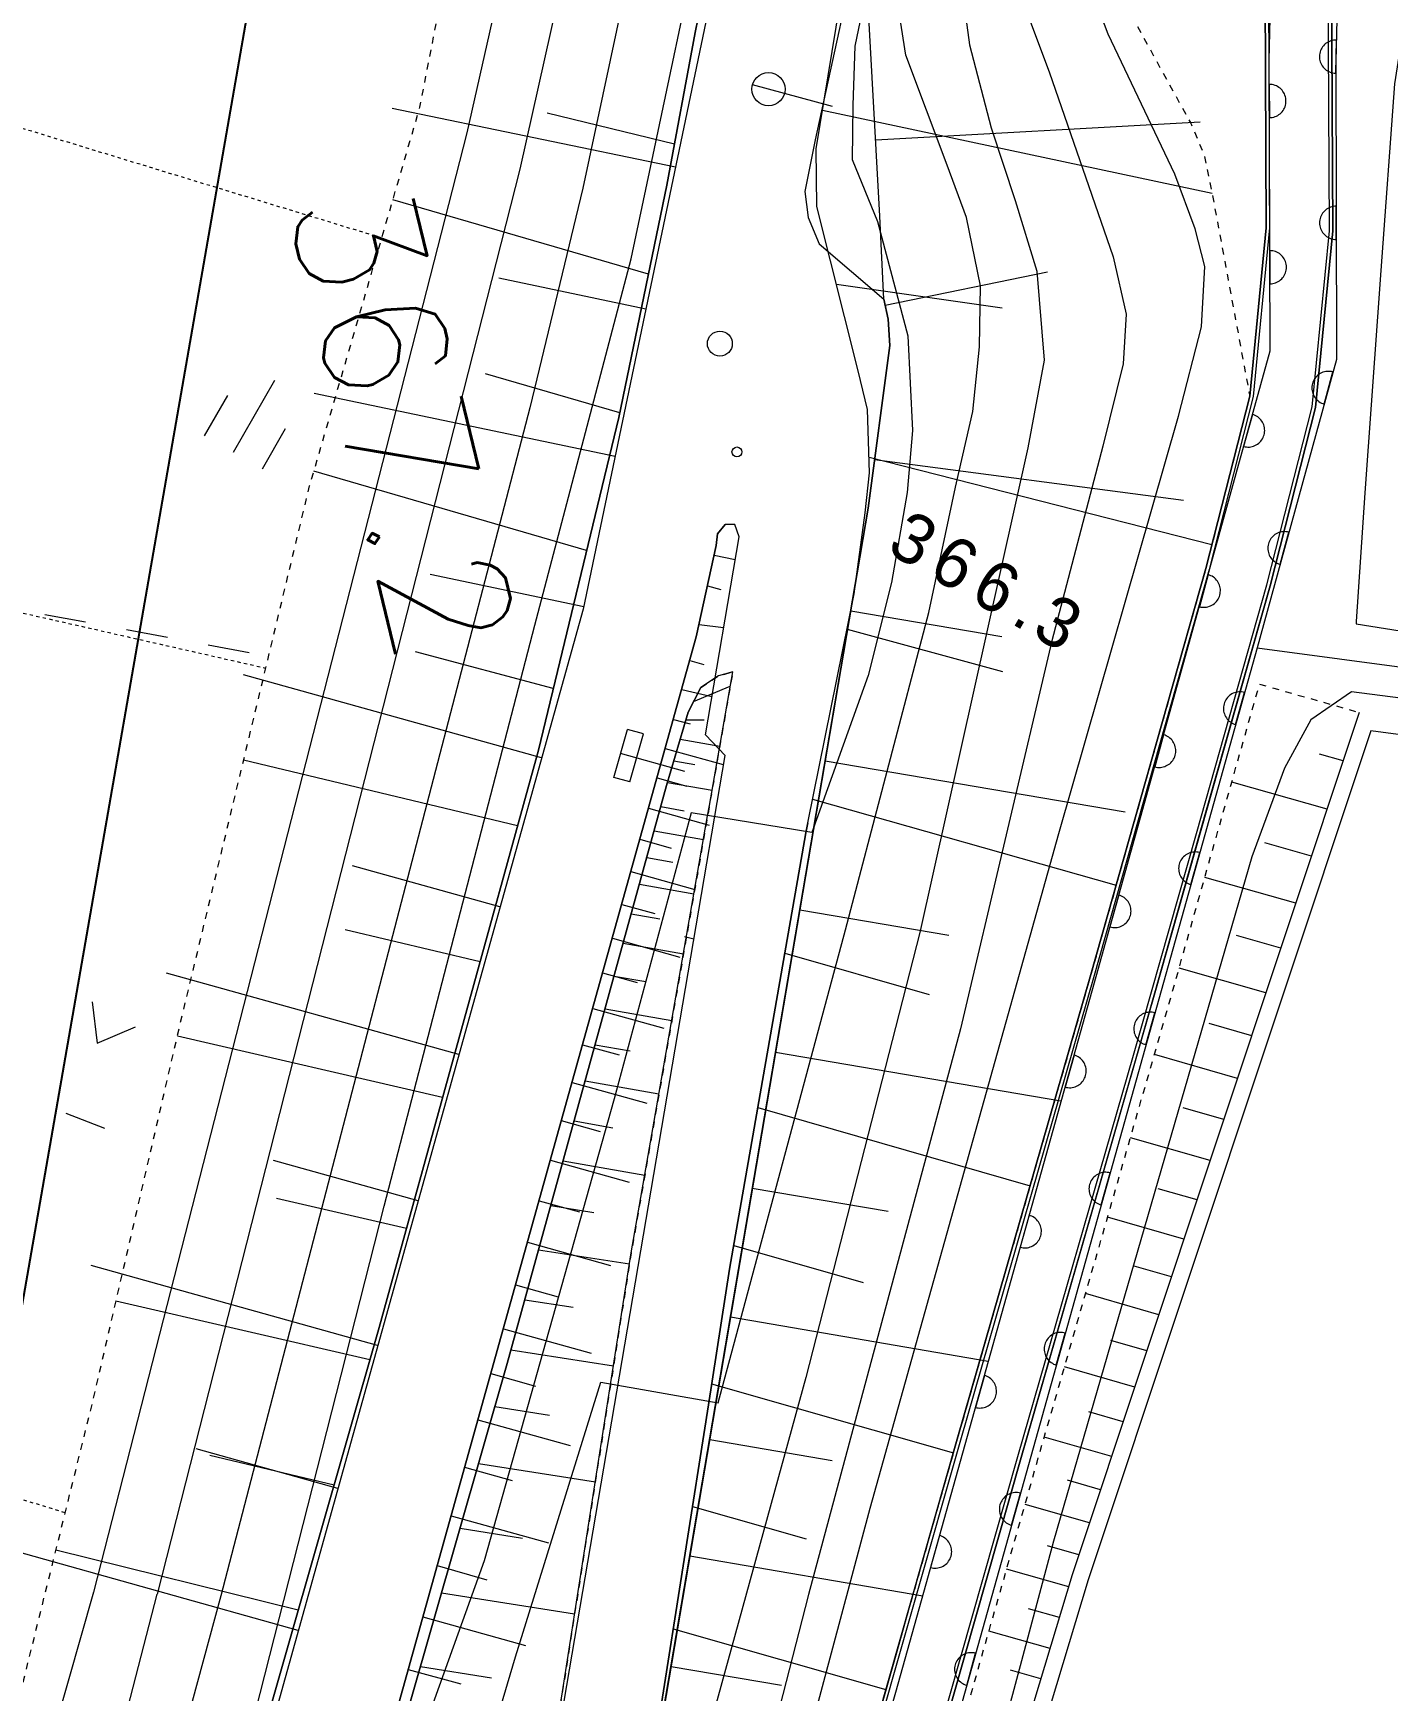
# Model space of a CAD drawing. Header units: millimetres. Extents: x -256476 to 341554, y -216330 to 457415.
# Drawn here: x -129790 to -89059, y 320832 to 370672 of the extents above; entities that cross this region are included whole.
import ezdxf

# ---------------------------------------------------------------- set-up
doc = ezdxf.new("R2010")
doc.units = ezdxf.units.MM
doc.header["$LTSCALE"] = 400
doc.linetypes.add('561019', pattern=[1, 0.5, -0.5])
doc.linetypes.add('56301', pattern=[0.5, 0.25, -0.25])
doc.layers.get('Defpoints').update_dxf_attribs({"color": 153})
for name, color, linetype, lineweight in [('1103000', 8, 'Continuous', 18), ('D-BGD', 7, 'Continuous', 13), ('●予備設計_LP横断', 7, 'Continuous', 13)]:
    doc.layers.add(name, color=color, linetype=linetype, lineweight=lineweight)
doc.styles.add('BIGFONT', font='txt', dxfattribs={"height": 0.2, "bigfont": 'BIGFONT'})
doc.styles.add('Style-WORKING', font='WORKING.shx')
doc.linetypes.add('56111', pattern='A,1.25,[30,dgnlstyle-dm500.shx,S=0.004,R=0,X=0,Y=0],1.25', length=2.5)
doc.linetypes.add('56130', pattern='A,1,-0.375,[44,dgnlstyle-dm500.shx,S=0.0012,R=0,X=0,Y=0],-0.375', length=1.75)

# ---------------------------------------------------------------- blocks, each defined once
blk = doc.blocks.new('M6313')
at = {"layer": '●予備設計_LP横断', "linetype": 'Continuous', "lineweight": 9, "flags": 128}
blk.add_lwpolyline([(-0.75, 0), (0, -1), (0.75, 0)], dxfattribs=at)
blk = doc.blocks.new('M6334')
at = {"layer": '●予備設計_LP横断', "linetype": 'Continuous', "lineweight": 9}
for p, q in [((0, -1.25), (0, 1.25)), ((-1, -1.25), (-1, 0.15)), ((1, -1.25), (1, 0.15))]:
    blk.add_line(p, q, dxfattribs=at)
blk = doc.blocks.new('M2242')
at = {"layer": '●予備設計_LP横断', "linetype": 'Continuous', "lineweight": 15}
for p, q in [((1.501, 0.748), (1.501, -0.752)), ((1.501, 0.748), (2.001, 0.748)), ((2.001, 0.748), (2.001, -0.752)), ((0, 0), (2, 0)), ((1.501, -0.752), (2.001, -0.752))]:
    blk.add_line(p, q, dxfattribs=at)
blk = doc.blocks.new('M2244_1')
at = {"layer": '1103000', "linetype": 'Continuous', "lineweight": 15}
blk.add_line((0, 0), (2.5, 0), dxfattribs=at)
blk.add_circle((2, -0.001), 0.5, dxfattribs=at)
blk = doc.blocks.new('M7312')
at = {"layer": '●予備設計_LP横断', "linetype": 'Continuous', "lineweight": 20}
blk.add_circle((0, -0.001), 0.15, dxfattribs=at)

msp = doc.modelspace()

# ---------------------------------------------------------------- linework, layer by layer
at = {"layer": 'D-BGD', "linetype": 'Continuous'}
for p, q in [((-110479.3, 366639.2), (-118999.8, 368411.1)), ((-106060.1, 368356.2), (-94344.5, 365859.8)), ((-110506.7, 367336.3), (-114338.6, 368269.6)), ((-104455.3, 367467.3), (-94698.6, 368006.8)), ((-111291, 363424.9), (-118973.1, 365661.6)), ((-104175.3, 362496.5), (-99296.9, 363498.7)), ((-111372.1, 362377.2), (-115789.1, 363301.3)), ((-105640.8, 363125.4), (-100651.1, 362410.8)), ((-112155.3, 359256.2), (-116190.6, 360426.8)), ((-112292.6, 357946.5), (-121343.5, 359838.8)), ((-104658.3, 357922.3), (-94348.5, 355297.5)), ((-104489.7, 357855.9), (-95207.6, 356626.7)), ((-113150.2, 355116.8), (-121348.3, 357503.7)), ((-104687, 356389.1, 366860), (-113570.7, 304193, 364370)), ((-109315.8, 354978.2), (-108678.6, 354842.6)), ((-113231.9, 353422.9), (-117852.2, 354394.7)), ((-109512.9, 354053.4), (-109116.3, 353940.8)), ((-128212, 352958.5, 362764), (-129441, 353186.2, 362792)), ((-109764, 352894.3), (-109029.9, 352806.9)), ((-105202.1, 353305.7), (-100664.4, 352531.3)), ((-125754.6, 352502.1, 362707), (-126983.5, 352729.8, 362735)), ((-105319.5, 352755.1), (-100648, 351479.5)), ((-123297.1, 352045.7, 362650), (-124526.1, 352273.4, 362678)), ((-114152.3, 350966.8), (-118296.9, 352068.3)), ((-92992.5, 352193, 362540), (-88040.5, 351525.3, 362721)), ((-114503.6, 348882.7), (-123470, 351383.8)), ((-110050.7, 351813.5), (-109628.1, 351685.9)), ((-110289.9, 350935.9), (-109383.7, 350726.5)), ((-109932.1, 350580.5), (-108831, 351041.3)), ((-110539, 350041), (-110040.7, 349904.6)), ((-110164.4, 350026.1), (-109613.1, 350031.5)), ((-110334.3, 349447), (-109145.2, 349239.6)), ((-110786.8, 349168.4), (-109045.3, 348686.5)), ((-90402.1, 348795.6), (-91118.6, 348998.4)), ((-115228.3, 346836), (-123460.8, 348816.7)), ((-110525.8, 348794.5), (-109893.5, 348684.2)), ((-105975.2, 348790.3), (-96956.8, 347262.8)), ((-111030.9, 348282.2), (-110136, 348033.1)), ((-110717.2, 348142), (-109377.4, 347908.3)), ((-90886.2, 347340.7), (-93752.3, 348151.8)), ((-110919, 347416.4), (-110212.4, 347292.9)), ((-106358.6, 347641.6), (-97226.6, 345056.8)), ((-111290, 347370), (-109460.6, 346860.5)), ((-111550.4, 346435.4), (-110607.2, 346170.1)), ((-111119.3, 346690.4), (-109635.5, 346430.9)), ((-91356.4, 345927.5), (-92757, 346323.9)), ((-115754.2, 344399.5), (-120189, 345633.8)), ((-111817, 345469.9), (-109890.9, 344927.9)), ((-111340.9, 345887.3), (-110559.6, 345750.7)), ((-111562.5, 345084.2), (-109921.2, 344797.2)), ((-91826.6, 344514.3), (-94562.7, 345288.6)), ((-112090, 344473.3), (-111102.1, 344205.4)), ((-111807.7, 344195.8), (-110943.4, 344044.7)), ((-106737, 344314.6), (-102261.3, 343552.7)), ((-116354.3, 342754.7), (-120406, 343711.5)), ((-112372.9, 343459.4), (-110345.1, 342893.6)), ((-110210.8, 343508.5, 366000), (-109923.2, 343447, 366000)), ((-92275.5, 343165.3), (-93612.5, 343543.7)), ((-112052.8, 343307.4), (-110237.2, 342989.9)), ((-107189.2, 343006.6), (-102850.4, 341769.8)), ((-116988.5, 339964.7), (-125778.8, 342410.8)), ((-112670.7, 342419.5), (-111625.9, 342130.3)), ((-92724.4, 341816.3), (-95336.2, 342555.4)), ((-112324, 342324.6), (-111367.9, 342157.5)), ((-112961.2, 341352.3), (-110823.1, 340757.7)), ((-112595.1, 341341.9), (-110586.7, 340990.8)), ((-117480.3, 338673.5), (-125454.6, 340519.8)), ((-93152.9, 340528.5), (-94430.3, 340893)), ((-113271.6, 340250.4), (-112173.4, 339953.7)), ((-112895.1, 340254.8), (-111837.6, 340069.9)), ((-107469.8, 340029.8), (-98886.6, 338567.8)), ((-93581.4, 339240.7), (-96079.1, 339959.5)), ((-113583.3, 339126.2), (-111334.9, 338502.8)), ((-113195.1, 339167.7), (-110973.3, 338779.3)), ((-128808.7, 338205.3, 362627), (-127645.5, 337746.6, 362642)), ((-113910, 337976), (-112746.1, 337653.1)), ((-113526.9, 337965.2), (-112357, 337760.7)), ((-108000.1, 338367.9), (-99816.3, 336013)), ((-93991.7, 338007.7), (-95215, 338359.7)), ((-94402, 336774.6), (-96797.3, 337463.9)), ((-118211.5, 335569.5), (-122567, 336781.3)), ((-114234.3, 336789.8), (-111871.9, 336124)), ((-113858.7, 336762.7), (-111401.1, 336333)), ((-108168.6, 335944.6), (-104078.5, 335254.5)), ((-94795.5, 335592.1), (-95968.6, 335929.7)), ((-118568.8, 334728.3), (-122475.1, 335632.9)), ((-114578.5, 335569), (-113366.3, 335229.7)), ((-114226.7, 335429.1), (-112928.9, 335214.6)), ((-95189, 334409.6), (-97486.1, 335070.7)), ((-114929, 334317.1), (-112433.9, 333621.1)), ((-114594.7, 334095.4), (-111861.1, 333667.1)), ((-108725.5, 334219.3), (-104832.5, 333108.2)), ((-119431.9, 331219), (-128041.3, 333618.7)), ((-95566.3, 333275.5), (-96691.3, 333599.3)), ((-115285.7, 333034.3), (-114002.9, 332677.5)), ((-119666.3, 330785.6), (-127299.2, 332552.8)), ((-115009.8, 332591), (-113555.5, 332363.1)), ((-95943.7, 332141.5), (-98146.6, 332775.5)), ((-108823.5, 332076.4), (-101074.7, 330748)), ((-115648.8, 331720.4), (-113017.4, 330980.7)), ((-115424.9, 331086.5), (-112341.2, 330603.3)), ((-96305.5, 331053.9), (-97384.4, 331364.4)), ((-96667.4, 329966.4), (-98780.1, 330574.4)), ((-116031.8, 330371.9), (-114683.3, 329988.9)), ((-109390.1, 330060.6), (-102123.4, 327991.4)), ((-116417.4, 328978.7), (-113644.7, 328203.9)), ((-115909.6, 329377), (-114262.8, 329119.3)), ((-97014.5, 328923.4), (-98049.1, 329221.2)), ((-97361.5, 327880.4), (-99387.6, 328463.5)), ((-120627.4, 326911.8), (-124889.9, 328104.8)), ((-109445.6, 328385.4), (-105768.3, 327759.6)), ((-120743.4, 327019.2), (-124472.9, 327912.7)), ((-116817.9, 327559.5), (-115390, 327154)), ((-116398, 327668.6), (-112887.1, 327118.6)), ((-97694.3, 326880.2), (-98686.1, 327164.1)), ((-117221, 326095.7), (-114298.3, 325280.8)), ((-109967.2, 326376.9), (-106552, 325404.4)), ((-98027.2, 325880), (-99968.1, 326432.7)), ((-116954.7, 325721.2), (-115076.5, 325427)), ((-121820.3, 322649.3), (-130257.4, 325007.6)), ((-121820.4, 323252.8), (-129105.6, 325059.8)), ((-98345.7, 324922.5), (-99292.5, 325192)), ((-117644.1, 324597.2), (-116145.6, 324174.1)), ((-110047.4, 324890.4), (-103043.7, 323690.5)), ((-98654.4, 323961.9), (-100520.4, 324493.3)), ((-117511.4, 323773.8), (-113509.4, 323146.9)), ((-118069.7, 323054), (-114988.4, 322194.1)), ((-98934.8, 323033.2), (-99860.4, 323296.8)), ((-110544.2, 322693.2), (-104150.4, 320872.6)), ((-99215.3, 322104.5), (-101051.7, 322627.5)), ((-118515.3, 321476.2), (-116932.5, 321039.3)), ((-118142.2, 321567), (-116010.1, 321219.3)), ((-110607.8, 321567.7), (-107290.1, 320998.6)), ((-99491.3, 321190.6), (-100402.2, 321450))]:
    msp.add_line(p, q, dxfattribs=at)
at = {"layer": 'D-BGD', "linetype": '56301'}
for p, q in [((-133989.6, 354120.3), (-122795, 351582.9)), ((-137545.8, 328846.5), (-128824.9, 326193.5))]:
    msp.add_line(p, q, dxfattribs=at)
at = {"layer": 'D-BGD', "linetype": '561019', "flags": 128}
for points in [[(-157580.1, 125910.2), (-157662.6, 125654.3), (-157927, 125491.4), (-158092.5, 125556.5), (-158207, 125730.7), (-158439.4, 126833.2), (-159511.3, 135469.2), (-159906.5, 138636.4), (-160251.1, 141394), (-161250.3, 145274.1), (-162280.6, 147826), (-163349.8, 149301.1), (-163504.5, 153275.9), (-163772, 160128.8), (-163374.4, 170014.7), (-162501.2, 182389.7), (-162293.5, 185331.6), (-161610.7, 190135.3), (-159747.5, 203249.3), (-156579.4, 221721.7), (-152756.9, 239111), (-147692.1, 259980), (-144297.4, 274488.2), (-138728.7, 293328.2), (-132607.9, 310939.6), (-128030, 329396.4), (-125391.2, 340793.5), (-121737.6, 355978.7), (-121476.6, 357062.9), (-118161.7, 368448.4), (-114305.1, 388152.6), (-108075.5, 415729.5), (-107956.7, 416062.6), (-106990.1, 418781.5), (-104465.4, 429538.2)], [(-83820.8, 429108.3), (-88463.1, 409337.3), (-91429, 396897.6), (-93368.3, 388764.1), (-96204.8, 377917.9), (-96743.6, 375814.6), (-97137, 374387.8), (-97340.3, 372978.7), (-96945.3, 371518.7), (-94983.7, 367964.3), (-94586.1, 367020.6), (-94344.5, 365859.8), (-93860.2, 363254.9), (-93212.1, 359761.2), (-94532.6, 354574.3), (-97988.1, 342366.4), (-102007.2, 328399.3), (-106471.6, 312720.5), (-110552.4, 298401.4), (-110612.6, 298174.2), (-111251.7, 295772.1), (-111552.9, 292338.5), (-112747.2, 292084.9), (-113321.4, 291962.8)], [(-109717.5, 351002.6), (-109188.8, 351344.5), (-108756.5, 351468.6), (-109457.8, 347447.2), (-109510.8, 347144.3), (-111808.9, 334000.1), (-112449.1, 329914.6), (-113906.8, 320610.4), (-115292.9, 312397.7), (-116334, 309067.5), (-120369.1, 296166.2), (-123223.6, 283669.4), (-123778.1, 281244.1), (-124869.1, 276837.6), (-128001.3, 263771.5), (-133973.5, 239321.2), (-134132.8, 238668.8), (-134171.6, 238495), (-137075.1, 225300.9), (-140016, 210161.6), (-141829.3, 201135.6), (-142915.4, 198202.7), (-143248.5, 197181.9), (-144262.4, 194071.4), (-146060, 187721.5), (-149015.2, 176506.4), (-149376.1, 175290.5), (-151728.4, 167381.7), (-152033.2, 166468.1), (-152346.6, 165531.7), (-152965.3, 163680.8)], [(-104696, 297000.9), (-106734.9, 297012.1), (-107709.2, 299254.5), (-104067.6, 312036.3), (-99604, 327711.4), (-95583.8, 341680.6), (-92918.1, 351099.6), (-89917.9, 350250.5)]]:
    msp.add_lwpolyline(points, dxfattribs=at)
at = {"layer": 'D-BGD', "linetype": 'Continuous', "flags": 128}
for points in [[(-97345.9, 429389.9), (-98145, 425510.7), (-99359.7, 419400.3), (-100758.4, 412915.7), (-103621.2, 399898.8), (-106359.1, 386802.1), (-107844.2, 380086.9), (-109070.2, 374669.2), (-109882.6, 370695.4), (-110735.9, 366102.7), (-112183.6, 359119.2), (-114599.4, 349115.4), (-119388, 331759), (-123075, 318865.2), (-123827.9, 316231), (-129344.4, 297688.6), (-134447.6, 279929.3)], [(-80316.3, 429035.3), (-83225.6, 419032.9), (-85429.9, 410562.7), (-88154, 398266.6), (-90760.3, 386518.7), (-92636.1, 377404.1), (-92759.4, 374203.8), (-92717.3, 364821.8), (-93212.1, 359761.2), (-94532.6, 354574.3), (-97988.1, 342366.4), (-102007.2, 328399.3), (-103377.1, 323588), (-103855.6, 321906.8), (-106471.6, 312720.5), (-110221.6, 299560.8), (-110211.6, 299301.3), (-110185.3, 298636.7), (-109800.3, 298469.7), (-108853.3, 298060.3), (-108504.5, 298566.8), (-108369.4, 298763.7)], [(-108023.5, 299977.8), (-104548.5, 312173.3), (-100084.7, 327849.1), (-96611.2, 339919.7), (-96064.6, 341817.8), (-94717.8, 346576.7), (-92601.1, 354055.7), (-91236.5, 359415.7), (-90716.7, 364728.4), (-90759.4, 374169.5), (-90644.6, 377162.5), (-88804.6, 386100.5), (-86201, 397833.7), (-83485.6, 410094.5), (-81730.3, 416834.3), (-81296.6, 418502), (-78245.3, 428992.2)], [(-114599.4, 349115.4), (-112183.6, 359119.2), (-110735.9, 366102.7), (-109882.6, 370695.4), (-109070.2, 374669.2)], [(-113321.4, 291962.8), (-113519, 292686.6), (-113976.6, 295919.7), (-114162, 298896.1), (-114143.2, 301655.8), (-112741.5, 309488.1), (-112483.1, 311021.3), (-110945.9, 320128.8), (-109489.5, 329426.8), (-108849.5, 333510), (-106556, 346628.1), (-106503, 346931), (-105103.3, 353818.7), (-104778.2, 356252.4), (-104645.1, 357457.3), (-104699.3, 359353.6), (-104985.3, 360521.5), (-106228.9, 365461.4), (-106250.4, 367195.8), (-105169.5, 373785.8)], [(-106503, 346931), (-105103.3, 353818.7), (-104778.2, 356252.4), (-104645.1, 357457.3), (-104699.3, 359353.6), (-104985.3, 360521.5), (-106228.9, 365461.4), (-106250.4, 367195.8), (-105169.5, 373785.8)], [(-109457.8, 347447.2), (-108756.5, 351468.6), (-109188.8, 351344.5), (-109717.5, 351002.6), (-110096.9, 350256.3), (-110743.8, 348051.4)], [(-152965.3, 163680.8), (-152854.8, 166375.2), (-151695.9, 180366.9), (-149886.8, 195156.7), (-148216.3, 206572.8), (-145541.6, 220470.6), (-142372.4, 235236.5), (-140448.3, 243602.4), (-136888.7, 257356.1), (-130605.6, 278815.5), (-125505.1, 296565.9), (-119988.1, 315111.5), (-119233, 317751.4), (-115537.8, 330677.4), (-110743.8, 348051.4), (-110096.9, 350256.3), (-109717.5, 351002.6)], [(-89917.9, 350250.5), (-89917.9, 350250.5), (-98546.1, 324320.5), (-103288.5, 308616.6), (-104665.1, 302619.9), (-104696, 297000.9)], [(-157592.2, 126912.6), (-157810.8, 140795.3), (-157295.1, 155698.7), (-156848.9, 166622.5), (-155675.7, 180775.5), (-153851.7, 195689.4), (-152161.3, 207240.6), (-149461.5, 221268.2), (-146277.1, 236104.9), (-144334.7, 244552.6), (-140745.7, 258419.7), (-134447.6, 279929.3), (-129344.4, 297688.6), (-123827.9, 316231), (-123075, 318865.2), (-119388, 331759), (-114599.4, 349115.4)], [(-110743.8, 348051.4), (-115537.8, 330677.4), (-119233, 317751.4), (-119988.1, 315111.5), (-125505.1, 296565.9), (-130605.6, 278815.5), (-136888.7, 257356.1), (-140448.3, 243602.4), (-142372.4, 235236.5), (-145541.6, 220470.6), (-148216.3, 206572.8), (-149886.8, 195156.7), (-151695.9, 180366.9), (-152854.8, 166375.2), (-152965.3, 163680.8)], [(-114638.7, 286237.7), (-115578, 288837.7), (-116463.4, 292079.1), (-116962.9, 295616.6), (-117162.4, 298813.3), (-117141.1, 301932.6), (-115697.3, 310002.6), (-115439.1, 311531.3), (-113906.8, 320610.4), (-112449.1, 329914.6), (-111808.9, 334000.1), (-109510.8, 347144.3), (-109457.8, 347447.2)], [(-106503, 346931), (-106556, 346628.1), (-108849.5, 333510), (-109489.5, 329426.8), (-110945.9, 320128.8), (-112483.1, 311021.3), (-112741.5, 309488.1), (-114143.2, 301655.8), (-114162, 298896.1), (-113976.6, 295919.7), (-113519, 292686.6), (-112715.7, 289743.8), (-111817.3, 287257.3)]]:
    msp.add_lwpolyline(points, dxfattribs=at)
for points, elevation in [([(-128877.5, 279335.5), (-123997, 295030), (-118639.8, 310546.3), (-115284.2, 321852), (-112721.8, 330116.4), (-109192.1, 329494.6), (-105361, 343710.5), (-102863.7, 353252.2), (-102054.8, 357019.2), (-101533.8, 359294.2), (-101333.1, 361244.6), (-101305.7, 363080.1), (-101728.3, 365128.2), (-102312.1, 366707.1), (-103552.8, 370008.6), (-103812.7, 371687.5), (-103715, 373400.7), (-99638.2, 389693.3), (-96088.9, 404703.2), (-91354.9, 426840.8), (-90956, 429256.9)], 365000), ([(-89548.7, 429227.6), (-91753.5, 417723.7), (-95090.7, 402023.2), (-100968.6, 379472.7), (-101898.8, 374497.5), (-101926.8, 372466.2), (-101637, 370321.5), (-100985.8, 367830.6), (-100267, 365645.8), (-99610.7, 363518.7), (-99395.6, 360844.9), (-99879.8, 358208.5), (-103128.6, 343637.2), (-106561.9, 330253.9), (-110486.3, 315974), (-111976.8, 310706.1), (-116049.5, 311543), (-121895.1, 294829.9), (-123913.3, 288274.7), (-126570.1, 280213.4)], 364000), ([(-102190.7, 429490.8), (-102439.3, 428245.6), (-104384.9, 419240.3), (-105100.5, 415784.1), (-105333.7, 414268.8), (-105304.2, 412209.1), (-105521.6, 410974.1), (-106180.2, 407787.5), (-110141.2, 389055.6), (-115156.2, 366583.6), (-126062.3, 323741.6)], 364000), ([(-100149.1, 429448.3), (-111424.7, 374608.4), (-113268, 366013.8), (-114857.1, 359404.5), (-124147.3, 323685.9)], 365000), ([(-80212.8, 429033.2), (-83129, 419006.3), (-85332.7, 410539.2), (-88056.7, 398245.3), (-90662.5, 386498.3), (-92536.9, 377392), (-92659.2, 374201.5), (-92617.2, 364817.3), (-93113.6, 359743.8), (-94435.6, 354548.5), (-97892, 342338.8), (-101911.1, 328371.8), (-103281.1, 323560.5), (-103759.6, 321879.3), (-106375.5, 312693), (-110125.5, 299533.2), (-108465.5, 298791.2)], 361000), ([(-108465.5, 298791.2), (-104644.5, 312200.9), (-100180.7, 327876.6), (-96707.3, 339947.3), (-96160.6, 341845.4), (-94813.9, 346604.2), (-92698.2, 354081.5), (-91334.9, 359433), (-90816.8, 364732.8), (-90859.6, 374171.8), (-90743.8, 377174.5), (-88902.4, 386120.9), (-86298.3, 397855.1), (-83582.8, 410118.1), (-81826.5, 416859.6), (-81393.1, 418528.7), (-78348.8, 428994.3)], 361000), ([(-106898.1, 412578.6), (-107542.7, 409464.6), (-111596.2, 390527.5), (-116750.5, 367670.7), (-127977.6, 323798.7)], 363000), ([(-104261.8, 374235.2), (-105086.6, 370280.1), (-105141.8, 368504.4), (-105163.5, 366875.5), (-104404.5, 365011.3), (-103489.7, 361574.2), (-103355.9, 358726.8), (-103513.1, 356862), (-103985.5, 354160), (-104679.6, 351359.3), (-106375.1, 346641.8), (-110003.4, 347232.5), (-112317, 338632.5), (-116226.4, 324741.9), (-118797, 317593), (-123391.9, 319062.4), (-119241.3, 335401.4), (-114706.4, 352870.2), (-111810.1, 363882.7), (-109114.1, 376649.5)], 366000), ([(-106763.4, 285428.4), (-107998.5, 290678.3), (-108490.3, 294363.6), (-108649.4, 295218.6), (-108837.6, 296027), (-109335.4, 296872.5), (-110047.2, 297705), (-110969.7, 298435.9), (-111396.8, 298894.8), (-111384, 300217.4), (-109382.5, 308519.3), (-104628.6, 326327.1), (-98952.6, 346606), (-95351.1, 359160.2), (-94658, 361844.9), (-94559.2, 363652.1), (-94857.1, 364785.3), (-95467.6, 366436.2), (-97463.8, 370644.8), (-97942.5, 371896.9)], 362000), ([(-99833.4, 371087.6), (-99238.1, 369506.6), (-97317, 363951.2), (-96925.5, 362224.4), (-97017.9, 360727.3), (-97631.9, 358254.4), (-99161.9, 352400.1), (-101911.1, 340736.6), (-106478, 323733.7), (-109941, 310216.4), (-111612.6, 304069.8), (-112126.1, 302008.5), (-112475.4, 300176.9), (-112722.2, 298033.8), (-112804.8, 296088.2), (-112870.7, 294484.7), (-112600.6, 291770), (-111987.9, 289994.5), (-111237.8, 286844.7)], 363000), ([(-49771.4, 345913.5), (-66894.4, 347859.5), (-90148.7, 350867.5), (-91372, 350029.6), (-92162.5, 348576.2), (-93145.8, 345908.4), (-99114.1, 325333.8), (-105719.9, 300634.1), (-105595.3, 299524.4), (-105526.3, 298159.5), (-105359.2, 295663.1), (-105007.4, 291926.8), (-104685.4, 289798.1), (-104379.3, 287780.2)], 362000), ([(-127977.6, 323798.7), (-133242.2, 305351.3), (-137067.6, 292519.8), (-139109.6, 286950.7), (-140974.6, 280620), (-142633.8, 274601.2), (-145069.2, 264607.4), (-149858.8, 246091.2), (-151661.2, 237892.9), (-153307.9, 229299.3), (-155871.6, 217928.4), (-157585.6, 208360.8), (-158635.1, 201725.1), (-160324.8, 189946.4), (-162163.7, 174846.1), (-162452.1, 163978.1), (-162959.2, 152962.5), (-163207.3, 150474.1), (-163546.4, 150349.5), (-164095.8, 150870.6), (-167896.9, 155055.6), (-170873, 157663.7)], 363000), ([(-165221, 42873.1), (-164345.3, 60526), (-163868.7, 78301), (-163531.6, 96313), (-162585.3, 115557.3), (-162397.4, 133406), (-162424, 138328), (-159758.5, 138685.2), (-160786, 152085.8), (-160913.6, 156904.4), (-160712.4, 164644.8), (-160229, 171266.8), (-157759.4, 196636.9), (-155672.9, 209707.8), (-151631.2, 228465.9), (-149480, 238950.6), (-146542.5, 250546.2), (-143249.4, 262481.8), (-138677.7, 278658.3), (-134980.9, 291556.9), (-130244.8, 307547.8), (-126062.3, 323741.6)], 364000), ([(-124147.3, 323685.9), (-129381.7, 304408), (-133025.3, 291353.2), (-137849.7, 275152.3)], 365000)]:
    msp.add_lwpolyline(points, dxfattribs=dict(at, elevation=elevation))
at = {"layer": 'D-BGD', "linetype": '56111'}
for points in [[(-110552.4, 298401.4), (-106471.6, 312720.5), (-102007.2, 328399.3), (-97988.1, 342366.4), (-94532.6, 354574.3), (-93212.1, 359761.2), (-92717.3, 364821.8), (-92759.4, 374203.8), (-92636.1, 377404.1), (-90760.3, 386518.7), (-88154, 398266.6), (-85429.9, 410562.7), (-83225.6, 419032.9), (-80316.3, 429035.3)], [(-78245.3, 428992.2), (-81296.6, 418502), (-83485.6, 410094.5), (-86201, 397833.7), (-88804.6, 386100.5), (-90644.6, 377162.5), (-90759.4, 374169.5), (-90716.7, 364728.4), (-91236.5, 359415.7), (-92601.1, 354055.7), (-96064.6, 341817.8), (-100084.7, 327849.1), (-104548.5, 312173.3), (-108694.8, 297619.7)]]:
    msp.add_lwpolyline(points, dxfattribs=at)
at = {"layer": 'D-BGD', "linetype": '56130', "flags": 128}
for points in [[(37213.4, 394443.2), (36067.6, 394590.9), (22642.7, 397054.9), (11989, 398918), (-639.9, 401404.4), (-21295.3, 405366), (-40039.8, 408747.1), (-46058.7, 410135.2), (-49599.9, 410951.6), (-57564.2, 412888.2), (-58714.2, 413119), (-71794.8, 416079.6), (-80496.8, 418049.2), (-83117, 402932), (-87752.4, 376208.2), (-88863.2, 369151), (-89268.9, 363532.8), (-89752.3, 356848.6), (-90010, 352985), (-90015, 352914.1), (-75280.4, 350571.5), (-56286.5, 347281.2), (-49763.7, 346240), (-36795.7, 344169), (-21823.7, 342273.5), (-6364.9, 340012.9), (-405.3, 339045.2), (6832.2, 337860.9), (15104, 336513.4), (27132, 334633.1), (37649.9, 333199.9), (53914.8, 331219.9), (60661.4, 330546)], [(58379.4, 270147.9), (58449, 271876.1), (58524, 273760.4), (58599.8, 275644.2), (58623, 276228.3), (59574, 328923.1), (49789.3, 330293.6), (36341, 332177.1), (19682.4, 334096.2), (-5354.5, 337434.4), (-25947.3, 340415.3), (-46226.4, 343867.6), (-62203.3, 346023.5), (-89574.2, 349699.8), (-98069.4, 324169.3), (-102805, 308488.3), (-104165.4, 302561.9), (-104201.4, 296038), (-103433.3, 288825.8), (-102724.3, 286188.7), (-102016.5, 284207.4), (-100972, 282338.2), (-100060.3, 280852.2), (-98736, 279451.9), (-97065, 278072.8), (-95137.5, 277045.6), (-93131.2, 276025), (-91349.2, 275292.5), (-76513, 271437), (-75280.4, 271117.2), (-62189.2, 268092.8), (-46835.3, 263980.2), (-40178.3, 262149.1), (-39807.8, 261886.5), (-35673.6, 258963.4), (-18684.4, 253698.5), (-13172.4, 251374.4), (-6970.6, 247415), (1141.4, 242107.4), (6161.8, 239431.5), (9973.1, 237712.5), (12830.5, 236422.9), (15143.4, 235520.3), (17293, 234815.2), (21388.1, 233471.7), (30968.2, 231749.3), (41187.5, 229710.3), (57298.8, 226530.2), (57430, 234060.5), (57852.6, 258190.9), (57924, 258941.1), (58094.5, 260726.6), (58264.6, 262513.5), (58420.5, 264147.2)]]:
    msp.add_lwpolyline(points, dxfattribs=at)
at = {"layer": 'D-BGD', "linetype": 'Continuous'}
for points, elevation in [([(-90627.3, 369467.1), (-90605.5, 370466.2), (-90649.4, 370466.1), (-90692.7, 370461), (-90734.4, 370452.6), (-90777.2, 370440.3), (-90817.6, 370424.3), (-90856.3, 370405.1), (-90894.3, 370383.1), (-90929, 370356.9), (-90962.4, 370328.8), (-90991.7, 370296), (-91020, 370262.7), (-91043.7, 370225.6), (-91064.3, 370187.8), (-91082.7, 370147.6), (-91096.3, 370105.9), (-91106.4, 370064.4), (-91113.8, 370021.3), (-91115.9, 369977.6), (-91114.9, 369933.1), (-91110.7, 369890.3), (-91102.3, 369848.6), (-91090, 369805.8), (-91074, 369765.5), (-91054.8, 369726.7), (-91032.8, 369688.7), (-91006.6, 369654), (-90978.5, 369620.6), (-90945.7, 369591.4), (-90912.4, 369563), (-90875.3, 369539.3), (-90837.5, 369518.8), (-90797.4, 369500.3), (-90755.6, 369486.7), (-90714.1, 369476.7), (-90671, 369469.2), (-90627.3, 369467.1)], 362511), ([(-92622.7, 369132), (-92619.9, 368131.5), (-92575.9, 368133.9), (-92533, 368140.4), (-92491.3, 368148.7), (-92448.8, 368162.3), (-92409.3, 368178.9), (-92370.1, 368199), (-92333.3, 368222.8), (-92299.5, 368249.5), (-92266.4, 368279), (-92237.2, 368311.8), (-92210.6, 368346.1), (-92187.4, 368382.3), (-92168.1, 368422), (-92151, 368461.8), (-92138.2, 368504), (-92129.1, 368546), (-92123, 368588.7), (-92121.8, 368633), (-92123.3, 368676.5), (-92129.2, 368720.3), (-92138.9, 368761.6), (-92151.7, 368803.6), (-92169.1, 368843.6), (-92189.2, 368882.8), (-92211.7, 368920), (-92239.3, 368954.3), (-92267.9, 368986.8), (-92301.2, 369015.2), (-92335.4, 369041.8), (-92372.6, 369065.5), (-92411.7, 369085.7), (-92452, 369101.9), (-92494.3, 369114.7), (-92536.3, 369123.8), (-92578.9, 369129.9), (-92622.7, 369132)], 362481), ([(-90612.2, 364468.7), (-90613.6, 365469.6), (-90657.7, 365467.2), (-90700.6, 365460.8), (-90742.3, 365452.4), (-90784.8, 365438.8), (-90824.2, 365422.2), (-90863.5, 365402.1), (-90901.1, 365378.8), (-90934.9, 365352.1), (-90968, 365322.6), (-90996.4, 365289.3), (-91023.9, 365255.6), (-91046.2, 365218.8), (-91066.4, 365179.6), (-91083.4, 365139.9), (-91096.2, 365097.6), (-91105.4, 365055.6), (-91111.4, 365012.9), (-91112.7, 364968.6), (-91111.2, 364925.1), (-91104.7, 364882.2), (-91095.5, 364840), (-91082.7, 364798), (-91065.3, 364758), (-91045.2, 364718.8), (-91022.7, 364681.6), (-90996, 364647.8), (-90966.6, 364614.8), (-90933.8, 364585.5), (-90899.5, 364558.9), (-90861.8, 364536.1), (-90823.6, 364516.4), (-90783.8, 364499.3), (-90741.5, 364486.6), (-90699.5, 364477.4), (-90656.9, 364471.3), (-90612.2, 364468.7)], 362368), ([(-92607.7, 364133.6), (-92604.4, 363134), (-92560.4, 363136.4), (-92517.9, 363142), (-92475.7, 363151.2), (-92434.1, 363165.3), (-92393.8, 363181.3), (-92355.4, 363201.9), (-92317.8, 363225.3), (-92284, 363252), (-92250.9, 363281.4), (-92222.5, 363314.7), (-92195, 363348.5), (-92172.7, 363385.3), (-92152.5, 363424.4), (-92136.3, 363464.7), (-92122.7, 363506.5), (-92114.4, 363549), (-92108.3, 363591.7), (-92106.2, 363635.4), (-92108.6, 363679.5), (-92115.1, 363722.4), (-92124.3, 363764.6), (-92137.1, 363806.6), (-92154.4, 363846.5), (-92173.7, 363885.3), (-92197.5, 363922.1), (-92224.2, 363955.9), (-92253.7, 363988.9), (-92286.5, 364018.2), (-92320.8, 364044.8), (-92357.9, 364068.5), (-92396.7, 364087.3), (-92436.5, 364104.4), (-92478.7, 364117.1), (-92520.7, 364126.3), (-92563.4, 364132.4), (-92607.7, 364133.6)], 362321), ([(-90975, 359521.4), (-90710.2, 360485.7), (-90753.1, 360495.4), (-90795.7, 360501.4), (-90838.6, 360503), (-90883, 360502), (-90925.5, 360496.4), (-90968.5, 360487.7), (-91010.5, 360475), (-91050, 360458.4), (-91090.1, 360438.8), (-91126.9, 360415), (-91161.5, 360388.8), (-91193.2, 360359.7), (-91223.3, 360327.4), (-91250, 360293.1), (-91273.6, 360256), (-91293.3, 360217.7), (-91311.3, 360178.4), (-91324.1, 360136.1), (-91334.6, 360093.8), (-91339.8, 360050.6), (-91342.7, 360007.3), (-91341.2, 359963.8), (-91335.3, 359920), (-91326.1, 359877.8), (-91313.3, 359835.8), (-91297.3, 359795.5), (-91277.1, 359756.2), (-91253.3, 359719.5), (-91228.5, 359684.4), (-91198.5, 359652.2), (-91165.7, 359623), (-91131.9, 359595.5), (-91094.8, 359571.8), (-91056.5, 359552.1), (-91016.7, 359535), (-90975, 359521.4)], 362270), ([(-93128.1, 359208.9), (-93395.2, 358244.7), (-93352.3, 358235), (-93309.1, 358229.8), (-93265.8, 358226.9), (-93222.3, 358228.4), (-93179, 358233.5), (-93136.3, 358243.5), (-93094.9, 358255.4), (-93054, 358272.3), (-93015.3, 358291.6), (-92978.5, 358315.4), (-92942.9, 358341.1), (-92911.2, 358370.2), (-92881.1, 358402.5), (-92854.5, 358436.8), (-92830.8, 358473.9), (-92811.2, 358512.2), (-92794.1, 358552), (-92780.4, 358593.8), (-92769.9, 358636.2), (-92764.7, 358679.3), (-92761.7, 358722.6), (-92763.2, 358766.1), (-92769.2, 358809.9), (-92777.9, 358853), (-92789.8, 358894.4), (-92807.2, 358934.4), (-92826, 358974), (-92850.3, 359010), (-92876, 359045.5), (-92906, 359077.7), (-92937.4, 359107.3), (-92971.7, 359133.9), (-93008.8, 359157.6), (-93046.6, 359178.1), (-93086.4, 359195.2), (-93128.1, 359208.9)], 362326), ([(-92301.4, 354703.5), (-92035.7, 355667.4), (-92078.6, 355677), (-92122.2, 355683.6), (-92165.1, 355685.2), (-92208.6, 355683.7), (-92251.9, 355678.6), (-92295, 355669.9), (-92336.9, 355657.1), (-92376.9, 355639.7), (-92416.5, 355621), (-92452.4, 355596.6), (-92488, 355570.9), (-92519.7, 355541.8), (-92549.8, 355509.5), (-92576.4, 355475.2), (-92600.1, 355438.1), (-92619.8, 355399.8), (-92636.9, 355360), (-92650.5, 355318.3), (-92660.1, 355275.4), (-92666.2, 355232.7), (-92668.3, 355189), (-92666.8, 355145.4), (-92661.7, 355102.1), (-92652.5, 355059.9), (-92639.7, 355018), (-92623.7, 354977.6), (-92603.6, 354938.4), (-92579.7, 354901.6), (-92554, 354866.1), (-92524.9, 354834.3), (-92492.2, 354805.1), (-92458.4, 354777.6), (-92421.2, 354754), (-92382.9, 354734.3), (-92343.2, 354717.2), (-92301.4, 354703.5)], 362436), ([(-94460.8, 354392.3), (-94726.4, 353428.4), (-94683.5, 353418.8), (-94640.9, 353412.7), (-94598, 353411.1), (-94553.6, 353412.1), (-94511.1, 353417.7), (-94468.1, 353426.4), (-94426.1, 353439.2), (-94386.6, 353455.7), (-94346.5, 353475.3), (-94309.7, 353499.2), (-94274.2, 353524.9), (-94242.5, 353554), (-94213.3, 353586.8), (-94185.8, 353620.6), (-94162.1, 353657.7), (-94142.4, 353696), (-94125.3, 353735.8), (-94111.7, 353777.5), (-94102, 353820.4), (-94096, 353863.1), (-94093, 353906.3), (-94095.4, 353950.4), (-94100.5, 353993.7), (-94109.7, 354035.9), (-94122.5, 354077.8), (-94138.5, 354118.2), (-94157.7, 354156.9), (-94182.4, 354194.2), (-94207.3, 354229.3), (-94237.2, 354261.5), (-94269.5, 354291.6), (-94303.8, 354318.2), (-94341, 354341.8), (-94378.4, 354361), (-94419, 354378.6), (-94460.8, 354392.3)], 362498), ([(-93637.6, 349886.7), (-93368.4, 350850.8), (-93411.3, 350860.4), (-93454.4, 350865.6), (-93496.8, 350868.1), (-93541.2, 350867.1), (-93584.5, 350862), (-93626.7, 350852.8), (-93669.1, 350841.3), (-93709, 350824), (-93748.7, 350805.2), (-93785.4, 350781.4), (-93821, 350755.7), (-93852.7, 350726.6), (-93881.9, 350693.8), (-93909.4, 350660), (-93933.1, 350622.9), (-93953.6, 350585.1), (-93970.7, 350545.3), (-93984.3, 350503.5), (-93994, 350460.6), (-94000.1, 350418), (-94003, 350374.7), (-94001.5, 350331.2), (-93996.4, 350287.9), (-93987.7, 350244.8), (-93974.9, 350202.9), (-93958.4, 350163.4), (-93938.8, 350123.3), (-93915, 350086.5), (-93890.1, 350051.4), (-93860.2, 350019.2), (-93827.9, 349989.1), (-93794.1, 349961.6), (-93757.8, 349938.5), (-93719.5, 349918.8), (-93678.9, 349901.2), (-93637.6, 349886.7)], 362527), ([(-95801, 349576.5), (-96069.7, 348613.3), (-96026.8, 348603.7), (-95984.2, 348597.6), (-95940.9, 348594.7), (-95897.4, 348596.2), (-95854.1, 348601.3), (-95811, 348610), (-95769, 348622.7), (-95729.6, 348639.3), (-95689.4, 348658.9), (-95652.7, 348682.7), (-95617.6, 348707.6), (-95585.4, 348737.5), (-95556.2, 348770.3), (-95528.7, 348804.1), (-95505, 348841.2), (-95485, 348878.2), (-95467.4, 348918.8), (-95453.7, 348960.6), (-95444.1, 349003.5), (-95438, 349046.1), (-95435.1, 349089.4), (-95436.6, 349132.9), (-95442.5, 349176.7), (-95451.7, 349218.9), (-95463.2, 349261.2), (-95480.5, 349301.2), (-95499.3, 349340.8), (-95523.1, 349377.6), (-95548.8, 349413.2), (-95577.9, 349444.9), (-95610.7, 349474.1), (-95644.5, 349501.6), (-95681.7, 349525.3), (-95719.4, 349545.8), (-95759.2, 349562.9), (-95801, 349576.5)], 362513), ([(-94984.9, 345072.7), (-94715.3, 346035.4), (-94758.1, 346045.1), (-94801.7, 346051.6), (-94844.1, 346054.1), (-94887.6, 346052.6), (-94931.4, 346046.6), (-94974.5, 346037.9), (-95015.9, 346026), (-95055.9, 346008.6), (-95095.5, 345989.9), (-95132.3, 345966), (-95167.9, 345940.3), (-95199.6, 345911.3), (-95229.7, 345879), (-95257.2, 345845.2), (-95280.8, 345808), (-95300.5, 345769.7), (-95318.5, 345730.5), (-95332.1, 345688.7), (-95341.8, 345645.8), (-95347, 345602.7), (-95349.9, 345559.4), (-95348.4, 345515.8), (-95343.3, 345472.5), (-95334.6, 345429.5), (-95322.7, 345388), (-95305.3, 345348), (-95286.6, 345308.4), (-95262.7, 345271.6), (-95237, 345236.1), (-95207.9, 345204.4), (-95175.6, 345174.3), (-95141.3, 345147.7), (-95104.7, 345123.1), (-95066.4, 345103.4), (-95026.6, 345086.4), (-94984.9, 345072.7)], 362494), ([(-97145.6, 344761.1), (-97415.2, 343798.4), (-97372.9, 343787.9), (-97328.8, 343782.2), (-97286.4, 343779.7), (-97242, 343780.7), (-97199.6, 343786.3), (-97156.5, 343795), (-97114.6, 343807.8), (-97074.2, 343823.8), (-97035.5, 343843.1), (-96998.7, 343866.9), (-96963.1, 343892.6), (-96930.9, 343922.5), (-96901.3, 343954), (-96873.8, 343987.8), (-96850.2, 344024.9), (-96830.5, 344063.2), (-96813.4, 344103), (-96799.8, 344144.7), (-96788.7, 344188), (-96783.5, 344231.1), (-96781.1, 344273.6), (-96782.1, 344318), (-96787.7, 344360.4), (-96796.4, 344403.5), (-96809.2, 344445.4), (-96825.2, 344485.8), (-96844.4, 344524.5), (-96868.3, 344561.3), (-96894, 344596.8), (-96923.9, 344629), (-96955.4, 344658.6), (-96989.2, 344686.1), (-97026.3, 344709.8), (-97064.6, 344729.5), (-97103.9, 344747.4), (-97145.6, 344761.1)], 362478), ([(-96331.8, 340257.4), (-96063, 341220.6), (-96105.9, 341230.2), (-96148.6, 341236.3), (-96191.8, 341239.3), (-96235.4, 341237.8), (-96279.2, 341231.8), (-96322.2, 341223.1), (-96363.7, 341211.2), (-96403.7, 341193.8), (-96443.3, 341175), (-96480.1, 341151.2), (-96515.6, 341125.5), (-96547.3, 341096.4), (-96577.4, 341064.1), (-96604, 341029.8), (-96627.7, 340992.7), (-96648.3, 340954.9), (-96665.4, 340915.1), (-96679, 340873.4), (-96688.6, 340830.5), (-96694.7, 340787.8), (-96697.7, 340744.5), (-96696.2, 340701), (-96691.1, 340657.7), (-96682.4, 340614.6), (-96669.6, 340572.7), (-96653.1, 340533.2), (-96633.4, 340493.1), (-96609.6, 340456.3), (-96584.8, 340421.3), (-96554.8, 340389.1), (-96522.5, 340359), (-96489.1, 340332.8), (-96452.4, 340308.3), (-96414.2, 340288.6), (-96374.4, 340271.5), (-96331.8, 340257.4)], 362461), ([(-98492.5, 339945.7), (-98762.1, 338983), (-98719.7, 338972.5), (-98676.6, 338967.3), (-98633.3, 338964.4), (-98589.8, 338965.9), (-98546.5, 338971), (-98503.4, 338979.7), (-98461.4, 338992.5), (-98422, 339009), (-98382.3, 339027.7), (-98345.6, 339051.6), (-98310, 339077.3), (-98277.8, 339107.2), (-98248.2, 339138.6), (-98220.7, 339172.4), (-98197.1, 339209.6), (-98177.4, 339247.9), (-98160.3, 339287.6), (-98145.8, 339328.9), (-98135.6, 339372.7), (-98130.4, 339415.8), (-98128, 339458.2), (-98129, 339502.6), (-98134.6, 339545.1), (-98143.3, 339588.1), (-98155.2, 339629.6), (-98172.1, 339670.4), (-98190.8, 339710.1), (-98214.7, 339746.8), (-98240.9, 339781.5), (-98269.5, 339814.1), (-98302.3, 339843.3), (-98336, 339870.8), (-98373.2, 339894.5), (-98411, 339915), (-98450.7, 339932.1), (-98492.5, 339945.7)], 362444), ([(-97679.5, 335442.6), (-97409.9, 336405.3), (-97452.8, 336414.9), (-97496.3, 336421.5), (-97538.7, 336423.9), (-97583.1, 336422.9), (-97625.6, 336417.3), (-97668.6, 336408.6), (-97710.6, 336395.8), (-97750.9, 336379.8), (-97790.2, 336359.7), (-97827, 336335.9), (-97862, 336311), (-97894.2, 336281.1), (-97924.3, 336248.8), (-97951.8, 336215), (-97975.5, 336177.8), (-97994.7, 336140.4), (-98013.1, 336100.3), (-98026.7, 336058.5), (-98036.4, 336015.6), (-98042.5, 335973), (-98044.6, 335929.2), (-98043.9, 335886.2), (-98038, 335842.4), (-98029.3, 335799.3), (-98017.3, 335757.8), (-97999.9, 335717.9), (-97981.2, 335678.3), (-97957.4, 335641.5), (-97931.6, 335605.9), (-97902.6, 335574.2), (-97870.3, 335544.1), (-97836, 335517.5), (-97798.8, 335493.8), (-97761.1, 335473.3), (-97721.3, 335456.2), (-97679.5, 335442.6)], 362428), ([(-99841.1, 335131.4), (-100110.8, 334168.7), (-100068.4, 334158.2), (-100024.3, 334152.5), (-99981.9, 334150), (-99937.5, 334151), (-99895.1, 334156.6), (-99852, 334165.3), (-99810.6, 334177.2), (-99769.7, 334194.1), (-99731, 334213.4), (-99694.2, 334237.2), (-99658.7, 334262.9), (-99627, 334292), (-99596.9, 334324.3), (-99569.4, 334358.1), (-99545.7, 334395.2), (-99525.1, 334433), (-99508, 334472.8), (-99494.4, 334514.6), (-99484.8, 334557.5), (-99478.2, 334601), (-99475.7, 334643.4), (-99476.7, 334687.8), (-99483.2, 334730.7), (-99491.9, 334773.8), (-99503.8, 334815.2), (-99520.7, 334856.1), (-99540, 334894.8), (-99563.8, 334931.6), (-99588.6, 334966.7), (-99618.6, 334998.9), (-99650.9, 335029), (-99684.7, 335056.5), (-99721.8, 335080.1), (-99760.1, 335099.8), (-99799.4, 335117.8), (-99841.1, 335131.4)], 362412), ([(-99027.3, 330627.7), (-98757.7, 331590.4), (-98800.5, 331600.1), (-98843.2, 331606.1), (-98886.5, 331609.1), (-98930, 331607.6), (-98973.3, 331602.5), (-99016.4, 331593.8), (-99058.3, 331581), (-99097.8, 331564.5), (-99137.9, 331544.9), (-99174.7, 331521), (-99209.8, 331496.2), (-99242, 331466.3), (-99272.1, 331434), (-99298.2, 331400.5), (-99322.7, 331363.9), (-99342.4, 331325.6), (-99359.5, 331285.8), (-99373.6, 331243.2), (-99384.2, 331200.8), (-99389.4, 331157.7), (-99391.8, 331115.2), (-99390.8, 331070.8), (-99385.7, 331027.5), (-99376.5, 330985.3), (-99364.2, 330942.5), (-99347.7, 330903), (-99329, 330863.4), (-99304.2, 330826.1), (-99278.9, 330792), (-99249.5, 330758.9), (-99217.5, 330730.2), (-99183.7, 330702.7), (-99146.6, 330679), (-99108.8, 330658.4), (-99069, 330641.4), (-99027.3, 330627.7)], 362395), ([(-101188.9, 330316.6), (-101459, 329353), (-101416.1, 329343.3), (-101373, 329338.2), (-101329.7, 329335.2), (-101286.1, 329336.7), (-101242.8, 329341.8), (-101200.6, 329351), (-101158.3, 329362.4), (-101118.3, 329379.8), (-101078.7, 329398.6), (-101042, 329422.4), (-101006.4, 329448.1), (-100974.7, 329477.2), (-100944.6, 329509.5), (-100918, 329543.8), (-100893.5, 329580.4), (-100873.8, 329618.7), (-100856.7, 329658.5), (-100843, 329700.2), (-100833.4, 329743.1), (-100827.3, 329785.8), (-100824.3, 329829.1), (-100825.9, 329872.6), (-100831, 329915.9), (-100839.6, 329959), (-100852.4, 330000.9), (-100869, 330040.4), (-100887.7, 330080), (-100912.4, 330117.3), (-100937.3, 330152.3), (-100967.2, 330184.5), (-100998.6, 330214.1), (-101032.4, 330241.6), (-101069.6, 330265.3), (-101107.8, 330285), (-101147.1, 330302.9), (-101188.9, 330316.6)], 362380), ([(-100374.2, 325812.4), (-100104.5, 326775.1), (-100147.8, 326786.1), (-100191, 326791.3), (-100233.4, 326793.8), (-100277.8, 326792.8), (-100320.2, 326787.2), (-100363.3, 326778.5), (-100405.2, 326765.7), (-100445.6, 326749.7), (-100485.2, 326730.9), (-100522.5, 326706.2), (-100556.6, 326680.9), (-100588.8, 326650.9), (-100618.4, 326619.5), (-100645.9, 326585.7), (-100669.6, 326548.5), (-100690.2, 326510.8), (-100707.3, 326471), (-100720.9, 326429.2), (-100731, 326385.5), (-100737.1, 326342.8), (-100739.6, 326300.4), (-100738.6, 326256), (-100732.1, 326213.1), (-100723.4, 326170), (-100711.5, 326128.5), (-100694.6, 326087.7), (-100675.8, 326048.1), (-100652, 326011.3), (-100625.8, 325976.6), (-100597.2, 325944.1), (-100564.4, 325914.8), (-100530.6, 325887.3), (-100493.5, 325863.7), (-100455.7, 325843.1), (-100415.9, 325826), (-100374.2, 325812.4)], 362362), ([(-102537.5, 325502.2), (-102807.6, 324538.7), (-102764.7, 324529), (-102722.1, 324523), (-102678.8, 324520), (-102635.3, 324521.5), (-102591.5, 324527.5), (-102548.4, 324536.2), (-102506.9, 324548.1), (-102467, 324565.5), (-102427.3, 324584.2), (-102390.6, 324608.1), (-102355, 324633.8), (-102323.3, 324662.8), (-102293.2, 324695.1), (-102265.7, 324728.9), (-102242.1, 324766.1), (-102222.4, 324804.4), (-102205.3, 324844.1), (-102190.8, 324885.4), (-102181.1, 324928.3), (-102175.9, 324971.4), (-102173, 325014.7), (-102174.5, 325058.3), (-102179.6, 325101.6), (-102188.3, 325144.6), (-102200.2, 325186.1), (-102217.6, 325226.1), (-102236.3, 325265.7), (-102260.2, 325302.5), (-102285.9, 325338), (-102315, 325369.7), (-102347.3, 325399.8), (-102381, 325427.3), (-102418.2, 325451), (-102456.5, 325470.6), (-102496.2, 325487.7), (-102537.5, 325502.2)], 362348), ([(-101721.9, 320997.6), (-101452.3, 321960.3), (-101494.7, 321970.8), (-101537.8, 321976), (-101581.1, 321978.9), (-101624.7, 321977.4), (-101668, 321972.3), (-101711, 321963.6), (-101752.5, 321951.7), (-101792.5, 321934.3), (-101832.1, 321915.6), (-101868.9, 321891.7), (-101904.4, 321866), (-101936.6, 321836.1), (-101966.2, 321804.7), (-101992.8, 321770.4), (-102017.4, 321733.7), (-102037.1, 321695.4), (-102054.1, 321655.7), (-102067.8, 321613.9), (-102078.3, 321571.5), (-102084, 321527.5), (-102086.5, 321485.1), (-102085.5, 321440.7), (-102079.9, 321398.2), (-102071.2, 321355.2), (-102058.4, 321313.2), (-102042.3, 321272.9), (-102023.1, 321234.1), (-101999.3, 321197.3), (-101973.5, 321161.8), (-101943.6, 321129.6), (-101912.2, 321100), (-101878.4, 321072.5), (-101841.2, 321048.8), (-101803, 321029.1), (-101763.7, 321011.2), (-101721.9, 320997.6)], 362328)]:
    msp.add_lwpolyline(points, close=True, dxfattribs=dict(at, elevation=elevation))
at = {"layer": 'D-BGD', "linetype": '56301', "flags": 128}
msp.add_lwpolyline([(-119307.9, 364512), (-120859.5, 364985.1), (-135684.3, 369506.5)], dxfattribs=at)
at = {"layer": 'D-BGD', "linetype": 'Continuous'}
for points in [[(-97164.5, 429386.2, 366962.2), (-105314.8, 391837.5, 366780), (-105330, 391730.8, 366780), (-108715.1, 375106.4, 367500), (-113249.4, 353352.2, 366990), (-123088.4, 318095.5, 366600), (-127878.5, 301113.7, 366690), (-139832.1, 259609.7, 366640), (-147094.6, 231765, 366750), (-150537.8, 215220, 366780), (-152572, 203032.5, 366870), (-155580.3, 181946.8, 366560), (-157252.9, 179759.3, 366000), (-157940.8, 178482.3, 365710), (-158195.3, 177417.5, 365510), (-158855.8, 175225, 365400), (-161178.9, 163076.7, 364540), (-162626.4, 155281.1, 364040), (-163127.4, 154369.4, 364030), (-163712.9, 153852.5, 364020), (-164666.9, 153316.6, 363750), (-166068.4, 152864.9, 363750)], [(-113092.3, 293306.4, 364100), (-113455.3, 295925.7, 364140), (-113817.3, 299409.5, 364200), (-113802.8, 301662, 364500), (-113570.7, 304193, 364370), (-104687, 356389.1, 366860), (-104030.8, 361283.1, 366860), (-104083.3, 362074.6, 366910), (-104209.5, 362677.7, 366940), (-104333.4, 365171.1, 367040), (-104678.7, 371332.8, 367140), (-104787.7, 374313.7, 367140), (-101393.7, 391013.8, 366780), (-101280.6, 391571.7, 366780), (-93084.9, 429301.2, 366965.2)], [(-110399.6, 298633.1, 362560), (-108553, 304353.8, 362440), (-103857.3, 320790.2, 362320), (-97950.4, 341882.2, 362460), (-94918.6, 352735, 362540), (-92598.8, 361125, 362240), (-92625, 369848.4, 362520), (-92531.1, 374085.2, 362240), (-92498.9, 376027.5, 362350), (-92116.4, 378137.6, 361960), (-89244.2, 391100.7, 362140), (-86122.3, 405200.5, 362340), (-82636.4, 420475.2, 362250), (-80203.1, 429033, 362201)], [(-78132.6, 428989.8, 362198.4), (-80694.1, 419981.6, 362250), (-81136.8, 418067.6, 362260), (-84172.3, 404760.2, 362340), (-87215.2, 391018.6, 362150), (-90150.2, 377745.6, 361960), (-90498.7, 375835.2, 362350), (-90526.8, 374040.4, 362240), (-90619.4, 369826, 362520), (-90607.5, 360857, 362240), (-92992.5, 352193, 362540), (-101931.2, 320248.2, 362320), (-106631.9, 303803.2, 362440), (-107884.6, 299436.6, 362510), (-108407.7, 297603.5, 362540)], [(-105330, 391730.8, 366780), (-108715.1, 375106.4, 367500), (-113249.4, 353352.2, 366990), (-123088.4, 318095.5, 366600), (-127878.5, 301113.7, 366690)], [(-101280.6, 391571.7, 366780), (-101393.7, 391013.8, 366780), (-104787.7, 374313.7, 367140), (-106278.6, 367465.8, 367250), (-106584, 365911.2, 367170), (-106490.5, 365130.7, 366860), (-106160.1, 364341, 366810), (-104209.5, 362677.7, 366940), (-104083.3, 362074.6, 366910), (-104030.8, 361283.1, 366860), (-104687, 356389.1, 366860)], [(-108553, 304353.8, 362440), (-103857.3, 320790.2, 362320), (-97950.4, 341882.2, 362460), (-94918.6, 352735, 362540), (-92598.8, 361125, 362240), (-92625, 369848.4, 362520), (-92531.1, 374085.2, 362240), (-92498.9, 376027.5, 362350), (-92116.4, 378137.6, 361960), (-89244.2, 391100.7, 362140)], [(-87215.2, 391018.6, 362150), (-90150.2, 377745.6, 361960), (-90498.7, 375835.2, 362350), (-90526.8, 374040.4, 362240), (-90619.4, 369826, 362520), (-90607.5, 360857, 362240), (-92992.5, 352193, 362540), (-101931.2, 320248.2, 362320), (-106631.9, 303803.2, 362440)], [(-114330.1, 285574.7, 363730), (-115478.3, 288633.9, 363780), (-116532.3, 292619.3, 364100), (-116929.3, 295500.5, 364140), (-117085, 299142.5, 364200), (-117026.4, 301692.5, 364510), (-116525.1, 304691.7, 364370), (-108985.1, 348951.8, 366450), (-109571.5, 349577.1, 366490), (-108562.8, 355525.8, 366830), (-108693.3, 355900.7, 366860), (-108984.8, 355895.2, 366860), (-109211.2, 355621.7, 366850), (-109254.3, 355265.8, 366830), (-109853, 352518.7, 366990), (-119720.8, 317151.7, 366600), (-124515.9, 300161.2, 366690), (-136454.5, 258683.2, 366640), (-143686.9, 230971.1, 366750), (-147098.7, 214581.1, 366780), (-149109.1, 202495.3, 366870), (-152102, 181596.8, 366560), (-153428.5, 160928.5, 366320)], [(-153428.5, 160928.5, 366320), (-152102, 181596.8, 366560), (-149109.1, 202495.3, 366870), (-147098.7, 214581.1, 366780), (-143686.9, 230971.1, 366750), (-136454.5, 258683.2, 366640), (-124515.9, 300161.2, 366690), (-119720.8, 317151.7, 366600), (-109853, 352518.7, 366990), (-109254.3, 355265.8, 366830), (-109211.2, 355621.7, 366850), (-108984.8, 355895.2, 366860)]]:
    msp.add_polyline3d(points, dxfattribs=at)
msp.add_circle((-109143.3, 361338.3, 367190), 375, dxfattribs=at)
at = {"layer": 'Defpoints', "linetype": 'Continuous', "flags": 128}
msp.add_lwpolyline([(-182340.8, -41298.2), (-182905.8, 29763.4), (-113155.3, 429719.1)], dxfattribs=at)

# ---------------------------------------------------------------- block references
at = {"layer": 'D-BGD', "linetype": 'Continuous', "lineweight": 15, "extrusion": (-0.005808, 0.00158, 0.999982), "xscale": 1000.000000000001, "yscale": 1000.000000000001, "zscale": 1000.000000000001, "rotation": 164.7827062896285}
msp.add_blockref('M2244_1', (-105749.9, 368461.4, 1196.4), dxfattribs=at)
at = {"layer": 'D-BGD', "linetype": 'Continuous', "lineweight": 9, "xscale": 1000, "yscale": 1000, "zscale": 1000, "rotation": 330.1091246385173}
for name, p in [('M6334', (-123143.4, 359153.6)), ('M6313', (-127367, 341174.8))]:
    msp.add_blockref(name, p, dxfattribs=at)
at = {"layer": 'D-BGD', "linetype": 'Continuous', "lineweight": 20, "xscale": 1000, "yscale": 1000, "zscale": 1000, "rotation": 330.1091246385173}
msp.add_blockref('M7312', (-108628, 358081.2, 366301), dxfattribs=at)
at = {"layer": 'D-BGD', "linetype": 'Continuous', "lineweight": 15, "extrusion": (-0.014941, 0.004211, 0.99988), "xscale": 1000.000000000001, "yscale": 1000.000000000001, "zscale": 1000.000000000001, "rotation": 164.2612889630727}
msp.add_blockref('M2242', (-110188.6, 348464.1, 3113.9), dxfattribs=at)

# ---------------------------------------------------------------- texts
at = {"layer": 'D-BGD', "linetype": 'Continuous', "style": 'BIGFONT'}
msp.add_text('367.2', height=3750, rotation=283.66942, dxfattribs=at).set_placement((-122196.4, 365591))
at = {"layer": 'D-BGD', "linetype": 'Continuous', "insert": (-104183.9, 355077.6), "char_height": 1500, "attachment_point": 7, "rotation": 330.10912, "line_spacing_factor": 0.722892, "style": 'Style-WORKING'}
msp.add_mtext('\\T1.287;366.3', dxfattribs=at)

doc.saveas('drawing.dxf')
